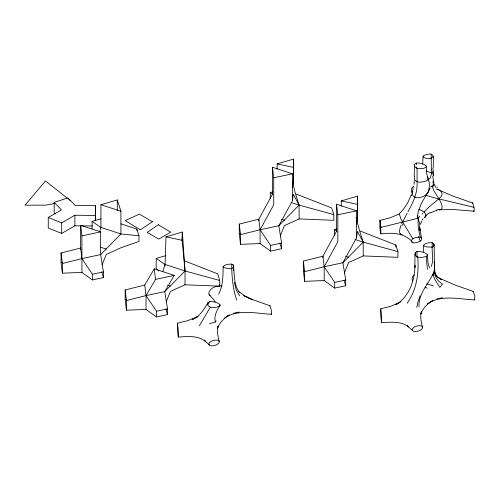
<?xml version="1.0" encoding="UTF-8"?>
<svg xmlns="http://www.w3.org/2000/svg" width="500" height="500" viewBox="0 0 500 500"><rect width="100%" height="100%" fill="white"/><g stroke="black" fill="none" stroke-linecap="round" stroke-linejoin="round"><path stroke-width="0.75" d="M427.656 177.494L426.7 173.275L426.306 165.931L423.569 164.137L418.9 162.969L415.969 163.162L414.444 164.562L414.237 176.169M429.712 267.819C427.506 263.906 427.638 259.306 427.65 254.956C425.087 252.013 420.744 251.406 417.031 251.475L415.356 252.506L414.956 254.119L414.862 267.387L415.006 265.413C414.775 280.394 409.225 296.788 395.756 304.762L399.025 302.975M415.356 255.844L415.356 252.506M416.45 163.031L416.45 164.694M417.031 251.475L416.987 257.369M417.088 182.225L417.088 168.312L415.231 167.213L414.35 165.512M423.006 157.025C422.969 155.35 425.213 155.069 426.419 154.594C436.481 151.644 432.831 160.256 433.256 168.025M423.294 251.931L423.469 245.244C425.562 242.862 429.175 242.619 432.163 242.706L433.669 243.544L434.15 244.812L433.612 246.119L432.069 247.081L432.7 261.675L431.281 266.456M423.006 157.444L422.694 164.237M417.088 182.969C417.525 193 413.094 202.319 408.425 210.919M414.05 184.225L414.25 180.575M416.438 166.956L416.419 168.156M239.819 293.081C233.381 285.094 234.706 274.369 233.312 264.975L231.806 264.137C228.825 264.05 225.212 264.288 223.113 266.669C223.075 276.006 223.006 285.725 218.681 294.25M231.744 268.812L231.806 264.137M166.15 301.913L170.394 291.45L185.019 284.781L185.019 270.975L182.175 240.3L182.356 232.056L165.994 236.831L165.031 265.956M292.444 187.15L293.312 180.706L293.494 159.119L277.131 163.894L277.131 169.081M356.55 224.156L357.419 217.712L357.6 196.131L341.231 200.906L341.231 206.094M95.331 220.719L95.619 205.631L75.169 205.438L67.875 197.925L54.15 202.369L54.15 212.913L55.194 213.988M95.487 220.706L95.619 205.631M433.175 156.2C432.088 159.938 424.931 158.931 423.006 156.669M182.062 240.487L182.356 232.056L185.019 270.975L164.731 291.6L146.025 295.6L126.463 300.519L126.463 310.2L146.025 309.406L156.512 316.95L167.537 314.594L167.537 308.888L164.731 291.6L174.244 275.387L154.256 268.837L144.744 285.044L146.025 295.6L146.025 309.406M418.975 306.956C418.206 293.919 428.181 284.225 433.512 273.256L432.788 274.288M292.444 200.763L292.444 173.8L272.456 167.244L272.456 194.206L258.819 219.181L239.262 224.094L239.262 233.775L240.538 244.338L260.1 243.544L270.587 251.094L281.619 248.731L281.619 243.025L278.806 225.738L292.444 200.763L293.312 194.319L299.094 205.113L299.094 218.919L284.469 225.588L280.225 236.056M356.55 237.775L356.55 210.812L336.556 204.256L336.556 231.219L322.919 256.194L303.363 261.106L303.363 270.788L304.644 281.344L324.2 280.556L334.694 288.1L345.719 285.738L345.719 280.038L342.912 262.744L356.55 237.775L357.419 231.331L363.2 242.125L363.2 255.925L348.575 262.6L344.325 273.062M412.094 192.831C412.625 201.944 428.531 196.863 429.206 189.737M413.263 187.556L412.031 193.15M433.062 183.287L433.275 179.619L432.738 175.981M416.763 307.387L418.019 301.65L420.138 295.706M197.981 316.537L187.288 320.794L177.419 323.162L177.419 329.819L178.3 337.075C187.4 336.469 197.775 335.288 205.438 341.312L204.05 340.144L210.275 345.737C213.294 346.131 216.869 345.438 218.888 343L219.231 341.856C218.119 336.737 216.488 331.306 218.15 326.125L217.469 328.312C219.631 322.669 224.006 318.056 229.206 315.069L224.4 318.212M178.3 337.075L178.3 330.419L177.419 323.162M401 301.837L390.606 306.375L380.712 308.812L380.712 315.469L381.594 322.725C390.694 322.119 401.069 320.938 408.725 326.962L407.337 325.788L413.569 331.381C416.587 331.775 420.163 331.087 422.181 328.65L422.525 327.506C421.4 322.375 419.812 316.931 421.456 311.737L420.756 313.962C422.925 308.312 427.3 303.7 432.5 300.712L427.694 303.863L429.044 302.975M381.594 322.725L381.594 316.069L380.712 308.812M379.862 220.456L379.919 226.856A10.862 0.619 87.7 0 0 380.25 230.662M380.838 233.825L380.775 227.438A10.862 0.619 87.7 0 0 380.444 223.631L380.25 221.962M207.944 302.587L207.537 304.2L208.344 305.887L210.3 307.162L213.337 307.525L216.594 307.169L219.188 306.275L220.238 305.031C217.675 302.094 213.331 301.488 209.619 301.55L207.944 302.587C204.144 309.312 199.788 316.488 192.281 319.506L198.038 316.556M431.531 173.506L433.212 170.769L432.769 168.475M431.413 173.962C430.731 175.756 430.637 179.481 428.431 179.094A18.681 12.225 -56.2 0 1 427.719 177.438L427.281 176.925M412.106 192.769L412.863 191.3M99.569 231.75L100.925 227.413L100.925 204.706L117.287 199.931L120.919 211.262L120.919 233.969L100.631 254.587L81.919 258.594L62.362 263.506L62.362 273.188L81.919 272.4L92.413 279.944L103.438 277.581L103.438 271.875L100.631 254.587L100.631 231.881L80.644 225.325L80.644 249.569M162.763 271.65L165.031 264.419L156.188 258.444L156.188 268.125L158.644 270.931M411.131 195.712L411.488 194.762L407.525 203.194L404.019 208.494L400.944 211.969M401.081 225.094C400.219 227.738 397.438 234.412 402.212 234.662M102.044 264.906L106.294 254.444L120.919 247.769L138.981 241.45L138.981 235.744L136.844 229.069L120.913 223.831M233.794 266.244L233.256 267.55L231.713 268.512L229.169 268.744L224.112 267.663L223.113 266.669M420.356 224.225L422.113 220.812M401.669 223.688L407.144 213.294M419.419 227.744L419.8 223.975L417.262 215.463M429.369 189.425L429.7 188.781M429.738 188.713L429.969 188.275M408.006 211.7L408.219 211.306M407.219 303.1C416.744 289.538 419.075 273.212 417.713 257.081L415.756 255.806L414.956 254.119M199.356 325.8L210.3 307.162M154.256 268.837L155.538 279.394L146.025 295.6L156.512 311.244L156.512 316.95M207.581 305.025L209.619 301.55M220.238 305.031C217.194 310.113 213.556 315.825 215.362 321.994L209.513 323.719M429.044 181.213L429.481 186.069L428.606 190.588A21.95 17.844 19.9 0 1 426.819 194.056L421.225 203.631L418.263 211.669A22.3 19.781 -9.5 0 0 417.912 218.275L419.881 216.344M414.744 176.181C412.344 180.056 417.844 183.119 421.262 182.037C423.556 181.694 429.963 180.975 427.7 177.431M215.362 321.994L216.181 320.819M269.769 306.038L269.969 305.775L252.138 299.413L243.612 295.525L252.725 299.881L244.669 295.925L238.412 291.175M227.675 316.056C241.306 309.525 257.013 313.575 271.438 314.288L271.438 310.363L269.969 305.775M473.062 291.688L473.263 291.419L455.412 285.2L437.638 277.456M430.969 301.706C444.6 295.175 460.3 299.225 474.731 299.931L474.731 296.012L473.263 291.419M414.075 274.9L412.537 276.856L412.025 278.825L412.537 280.487M422.275 219.606L422.562 219.262M417.713 257.081L420.756 257.444L424.012 257.087L426.6 256.194L427.65 254.956M422.706 219.094L423 218.756M240.538 244.338L240.538 234.656L260.1 229.744L278.806 225.738L299.094 205.113L333.812 214.613L333.812 220.312L299.094 218.919M304.644 281.344L304.644 271.663L324.2 266.75L342.912 262.744L363.2 242.125L397.919 251.619L397.919 257.325L363.2 255.925M424.075 212.169C429.094 206.256 435.631 201.944 441.144 196.625C443.95 193.35 440.262 189.412 436.756 189.112M424.237 217.45L425.919 215.894M431.256 186.425L431.644 186.2A25.306 5.25 88 0 1 431.75 186.131C433.675 185.694 434.688 182.669 433.231 181.156M426.794 194.037L426.256 194.256M92.3 225.963L74.881 225.794L61.694 233.406L48.25 228.038L48.25 217.488L61.438 209.875L54.15 202.369M48.25 217.488L61.694 222.856L74.881 215.244L95.331 215.444M430.213 212.925L436.825 210.325M399.219 213.956L398.581 214.269M398.181 214.469L389.981 217.856L379.919 220.4A10.862 0.619 87.7 0 1 380.25 222.031L380.269 222.069M430.756 187.087L432.2 186.1L433.825 190.637L439.65 200.031L441.494 203.906L442.137 206.594L441.887 208.631L440.85 209.613L438.844 209.719M432.056 275.312L433.194 274.856L434.462 270.031L434.15 244.812M92.081 228.881L92.081 221.431L101.006 218.825M270.262 198.538L270.262 192.581L272.494 191.931M156.188 258.444L165.856 255.619M334.363 235.544L334.363 229.587L336.594 228.938M417.85 218.306L380.775 227.438M62.362 273.188L61.081 262.631L61.081 252.95L80.644 248.038L81.919 258.594L92.413 274.237L92.413 279.944M126.463 310.2L125.181 299.637L125.181 289.956L144.744 285.044M260.1 243.544L260.1 229.744L273.738 204.769L273.738 177.806L292.444 173.8M81.919 272.4L81.919 235.888L100.631 231.881M324.2 280.556L324.2 266.75L337.837 241.775L337.837 214.812L356.55 210.812M92.413 274.237L103.438 271.875M258.819 220.719L258.819 219.181L260.1 229.744L270.587 245.387L281.619 243.025M155.538 279.394L174.244 275.387M156.512 311.244L167.537 308.888M322.919 257.725L322.919 256.194L324.2 266.75L334.694 282.394L345.719 280.038M233.538 313.238L239.1 312.069M436.831 298.888L442.394 297.712M439.131 209.8L452.919 209.481L473.906 211.181M53.931 203.631L45.719 205.131L25 205.206L45.494 180.975L67.331 198.225M432.069 247.081L426.731 246.975L424.462 246.231L423.469 245.244M418.075 237.15L415.025 237.8A6.694 5.125 -32.7 0 0 412.863 238.856M400.756 212.537L399.8 213.019L399.506 214.356L400.944 219.175L412.875 238.875M379.919 226.856L381.144 226.762M239.262 233.775L240.763 233.719M61.081 262.631L62.587 262.569M303.363 270.788L304.869 270.725M125.181 299.637L126.688 299.575M185.019 284.781L219.737 286.175L219.737 280.469L217.6 273.794L184.288 260.781M222.031 285.969C216.962 285.469 209.862 287.531 208.731 293.175L209.244 294.844L213.512 299.381L215.269 301.988M138.981 235.744L120.919 233.969L100.925 227.413L92.081 221.431M277.131 163.894L293.312 167.356M341.231 200.906L357.419 204.369M355.944 217.4L357.419 217.712M165.994 236.831L182.175 240.3M412.875 242.681C405.319 232.763 392.031 232.494 380.775 233.894A10.862 0.619 87.7 0 1 380.444 232.262L380.25 230.738M474.081 211.238A2.812 0.419 83.9 0 0 473.919 207.306L433.7 197.656L425.569 195.231M426.219 170.95L431.662 172.975M219.737 280.469L185.019 270.975L165.031 264.419M418.75 209.419L420.95 210.212A9.35 6.637 44.5 0 1 424.1 212.138M433.194 285.856L426.688 283.825M417.088 168.312C419.963 168.837 424.819 169.256 426.444 166.306M425.087 287.462L427.2 288.131M290.95 202.444L299.094 205.113L295.694 194.494M355.056 239.45L363.2 242.125L359.8 231.5M281.531 219.288L284.469 220.25M345.631 256.294L348.575 257.256M100.925 204.706L120.919 211.262M100.412 247.175L106.294 249.1M167.456 285.144L170.394 286.112M472.481 202.931L452.844 196.038L437.731 189.519M397.919 251.619L395.781 244.944L359.569 230.794L357.6 223.094L357.6 196.131M439.481 278.438L441.325 279.413L437.594 276.975L435.688 274.756L436.569 276.388L434.656 272.362M334.363 229.587L336.894 231.3M270.262 192.581L272.787 194.288M436.712 188.988L437.119 189.275M209.244 294.844L210.269 295.55M68.544 199.181L70.362 200.619M435.956 187.619L434.237 184.406M474.4 299.425L474.731 299.931M271.106 313.775L271.438 314.288M239.581 295.844L236.081 289.562L234.406 282.275M436.569 276.388C433.988 271.962 434.625 266.631 434.306 261.719M472.894 203.619L473.488 205.463A6.694 0.994 83.9 0 1 473.906 207.362M418.531 236.762L420.225 241.106A6.694 5.125 -32.7 0 1 418.075 242.15L415.025 242.831A6.694 5.125 -32.7 0 1 412.863 242.706M422.525 327.506L422.181 326.506L421.144 325.838C418.125 325.444 414.55 326.131 412.531 328.575L412.188 329.719L412.531 330.712M219.231 341.856L218.888 340.863L217.856 340.188C214.831 339.794 211.256 340.487 209.237 342.925L208.894 344.069L209.237 345.062M333.812 214.613L331.675 207.931L295.469 193.787L293.494 186.081L293.494 159.119M219.262 284.694L219.737 286.175M343.994 280.087L345.719 285.738M279.887 243.075L281.619 248.731M165.812 308.938L167.537 314.594M101.713 271.925L103.438 277.581M236.775 300.2C233.169 290.025 232.125 279.231 231.713 268.512M421.519 238.394L419.781 227.75L419.981 230.631L419.906 229.544M434.562 272.975C435.056 277.781 438.5 281.656 442.488 284.081L439.844 287.387L434.738 279.325L433.194 274.856L434.462 270.031L434.406 265.05L434.462 266.819M336.556 204.256L337.837 214.812M303.363 261.106L304.644 271.663M272.456 167.244L273.738 177.806M239.262 224.094L240.538 234.656M125.181 289.956L126.463 300.519M80.644 225.325L81.919 235.888M61.081 252.95L62.362 263.506M427.456 269.438L426.719 262.85L426.6 256.194M431.356 169.625L431.188 154.219M433.525 175.644L433.338 171.444M418 218.263L418.325 228.219L420.225 237.3A6.694 5.125 -32.7 0 0 418.075 237.175M233.312 264.975L233.356 270.688M433.669 243.544L433.669 246.881M432.163 242.706L432.163 247.375M431.094 158.338L431.094 158.756M395.781 244.944L395.781 247.081M334.694 282.394L334.694 288.1M270.587 245.387L270.587 251.094M136.844 229.069L136.844 230.494M117.287 199.931L117.287 210.525M74.881 215.244L74.881 225.794M61.694 222.856L61.694 233.406M432.55 172.844A17.656 13.75 31.3 0 1 433.494 176.019M431.519 172.906A15.769 3.113 82.2 0 1 431.219 169.431M433.881 184.669A21.981 8.469 69.6 0 1 432.575 186.919M428.106 179.1A17.788 11.956 49.4 0 1 428.738 181.169M401.194 234.525A18.769 6.856 -61.4 0 1 400.431 233.8M420.3 237.169A2.812 2.15 -32.7 0 1 421.681 238.894A2.812 2.15 -32.7 0 1 420.3 241.206M412.8 242.812A2.812 2.15 -32.7 0 1 411.419 241.088A2.812 2.15 -32.7 0 1 412.8 238.775M402.413 225.463A28.094 20.931 -59.1 0 1 402.981 224.15M424.156 212.069A4.025 2.856 44.5 0 1 424.325 217.719M422.225 214.106A28.75 1.675 -48.8 0 1 422.875 213.244M425.694 215.756A39.65 25.931 15.4 0 1 429.925 212.694M436.575 210.069A29.588 17.144 7.7 0 1 438.913 209.513M440.231 209.275A12.925 5.162 38.7 0 1 439.756 209.838M437.287 187.131A23.475 19.206 34.2 0 1 437.656 187.294M412.644 192.619A4.794 3.494 -41.2 0 1 413.363 186.244M413.4 186.281A10.862 7.919 -41.2 0 1 413.75 186.019M473.856 211.163A6.694 0.994 83.9 0 1 473.606 210.75M472.231 203.231A2.812 0.419 83.9 0 1 472.306 202.875M472.531 202.95A6.694 0.994 83.9 0 1 472.9 203.644M158.306 224.744L147.175 232.35L158.725 239.081L170.688 232.188L158.306 224.744M152.425 221.737L140.338 229.819L125.237 220.637L139.369 214.1L152.425 221.737"/></g></svg>
